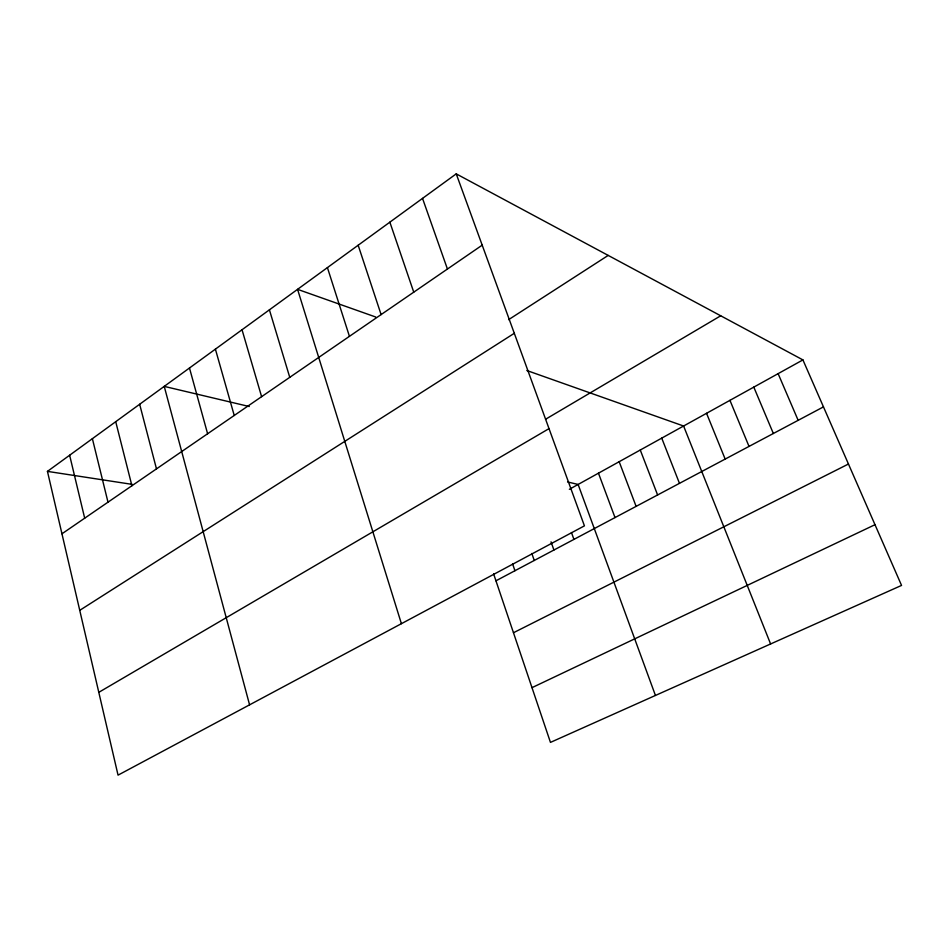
<?xml version="1.0" encoding="UTF-8"?>
<svg xmlns="http://www.w3.org/2000/svg" width="949" height="949" viewBox="0 0 949 949"><rect width="100%" height="100%" fill="white"/><g stroke="black" fill="none" stroke-linecap="round" stroke-linejoin="round"><path stroke-width="1.42" d="M456.232 173.857L584.43 525.853L118.044 775.143L47.45 471.38L456.232 173.857L802.925 359.908L901.55 585.414L550.456 742.391L493.622 573.896M61.958 533.801L482.199 245.15M508.617 319.659L608.19 255.411M79.74 610.337L514.299 333.301M545.58 419.244L720.706 315.792M98.803 692.331L549.02 428.628M569.364 489.304L802.925 359.908M495.947 580.812L823.459 406.884M513.468 632.734L848.453 464.025M531.998 687.657L874.99 524.702M47.45 471.38L132.279 484.393M249.279 406.528L164.236 386.385L249.575 704.834M567.585 481.962L578.119 484.453L655.439 695.451M375.745 317.025L297.559 289.338L401.403 623.683M526.814 370.501L683.6 426.018L770.6 643.956M778.121 373.645L798.156 420.324M753.803 387.121L773.34 433.491M729.947 400.336L749.022 446.41M706.554 413.301L725.166 459.079M661.738 438.13L679.472 483.349M640.267 450.016L657.598 494.963M619.175 461.7L636.115 506.375M598.463 473.183L615.011 517.573M571.464 532.543L573.931 539.4M551.025 541.843L553.919 550.017M422.53 198.388L447.43 269.03M531.831 553.469L534.263 560.456M512.567 563.777L514.939 570.717M389.861 222.161L413.752 292.162M358.164 245.233L381.107 314.594M327.417 267.606L349.434 336.337M269.409 309.837L289.753 377.334M242.031 329.766L261.604 396.67M215.399 349.149L234.237 415.472M189.48 368.01L207.606 433.752M139.657 404.274L156.478 468.877M115.719 421.7L131.923 485.746M92.385 438.675L107.996 502.175M69.633 455.235L84.686 518.19"/></g></svg>
